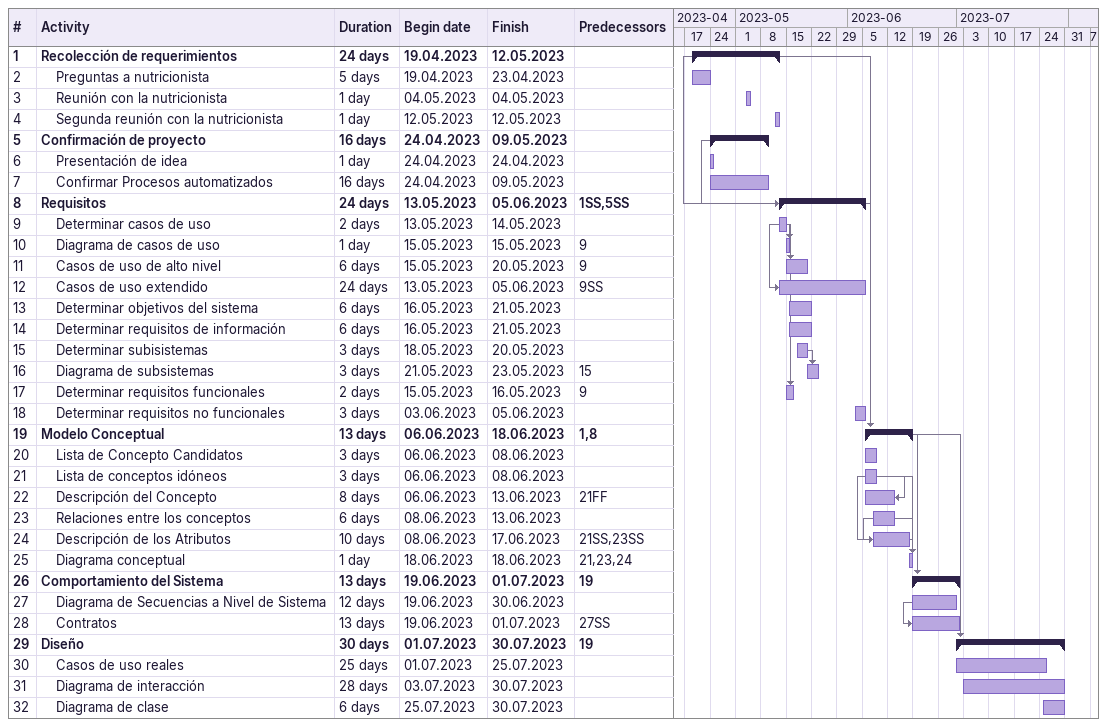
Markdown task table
| ID | Level | Task | Duration | Start | Finish | Predecessors |
|---|---|---|---|---|---|---|
| 1 | 1 | **Recolección de requerimientos** | 24d | 2023-04-19 | 2023-05-12 |  |
| 2 | 2 | Preguntas a nutricionista | 5d | 2023-04-19 | 2023-04-23 |  |
| 3 | 2 | Reunión con la nutricionista | 1d | 2023-05-04 | 2023-05-04 |  |
| 4 | 2 | Segunda reunión con la nutricionista | 1d | 2023-05-12 | 2023-05-12 |  |
| 5 | 1 | **Confirmación de proyecto** | 16d | 2023-04-24 | 2023-05-09 |  |
| 6 | 2 | Presentación de idea | 1d | 2023-04-24 | 2023-04-24 |  |
| 7 | 2 | Confirmar Procesos automatizados | 16d | 2023-04-24 | 2023-05-09 |  |
| 8 | 1 | **Requisitos** | 24d | 2023-05-13 | 2023-06-05 | 1SS, 5SS |
| 9 | 2 | Determinar casos de uso | 2d | 2023-05-13 | 2023-05-14 |  |
| 10 | 2 | Diagrama de casos de uso | 1d | 2023-05-15 | 2023-05-15 | 9 |
| 11 | 2 | Casos de uso de alto nivel | 6d | 2023-05-15 | 2023-05-20 | 9 |
| 12 | 2 | Casos de uso extendido | 24d | 2023-05-13 | 2023-06-05 | 9SS |
| 13 | 2 | Determinar objetivos del sistema | 6d | 2023-05-16 | 2023-05-21 |  |
| 14 | 2 | Determinar requisitos de información | 6d | 2023-05-16 | 2023-05-21 |  |
| 15 | 2 | Determinar subisistemas | 3d | 2023-05-18 | 2023-05-20 |  |
| 16 | 2 | Diagrama de subsistemas | 3d | 2023-05-21 | 2023-05-23 | 15 |
| 17 | 2 | Determinar requisitos funcionales | 2d | 2023-05-15 | 2023-05-16 | 9 |
| 18 | 2 | Determinar requisitos no funcionales | 3d | 2023-06-03 | 2023-06-05 |  |
| 19 | 1 | **Modelo Conceptual** | 13d | 2023-06-06 | 2023-06-18 | 1, 8 |
| 20 | 2 | Lista de Concepto Candidatos | 3d | 2023-06-06 | 2023-06-08 |  |
| 21 | 2 | Lista de conceptos idóneos | 3d | 2023-06-06 | 2023-06-08 |  |
| 22 | 2 | Descripción del Concepto | 8d | 2023-06-06 | 2023-06-13 | 21FF |
| 23 | 2 | Relaciones entre los conceptos | 6d | 2023-06-08 | 2023-06-13 |  |
| 24 | 2 | Descripción de los Atributos | 10d | 2023-06-08 | 2023-06-17 | 21SS, 23SS |
| 25 | 2 | Diagrama conceptual | 1d | 2023-06-18 | 2023-06-18 | 21, 23, 24 |
| 26 | 1 | **Comportamiento del Sistema** | 13d | 2023-06-19 | 2023-07-01 | 19 |
| 27 | 2 | Diagrama de Secuencias a Nivel de Sistema | 12d | 2023-06-19 | 2023-06-30 |  |
| 28 | 2 | Contratos | 13d | 2023-06-19 | 2023-07-01 | 27SS |
| 29 | 1 | **Diseño** | 30d | 2023-07-01 | 2023-07-30 | 19 |
| 30 | 2 | Casos de uso reales | 25d | 2023-07-01 | 2023-07-25 |  |
| 31 | 2 | Diagrama de interacción | 28d | 2023-07-03 | 2023-07-30 |  |
| 32 | 2 | Diagrama de clase | 6d | 2023-07-25 | 2023-07-30 |  |
